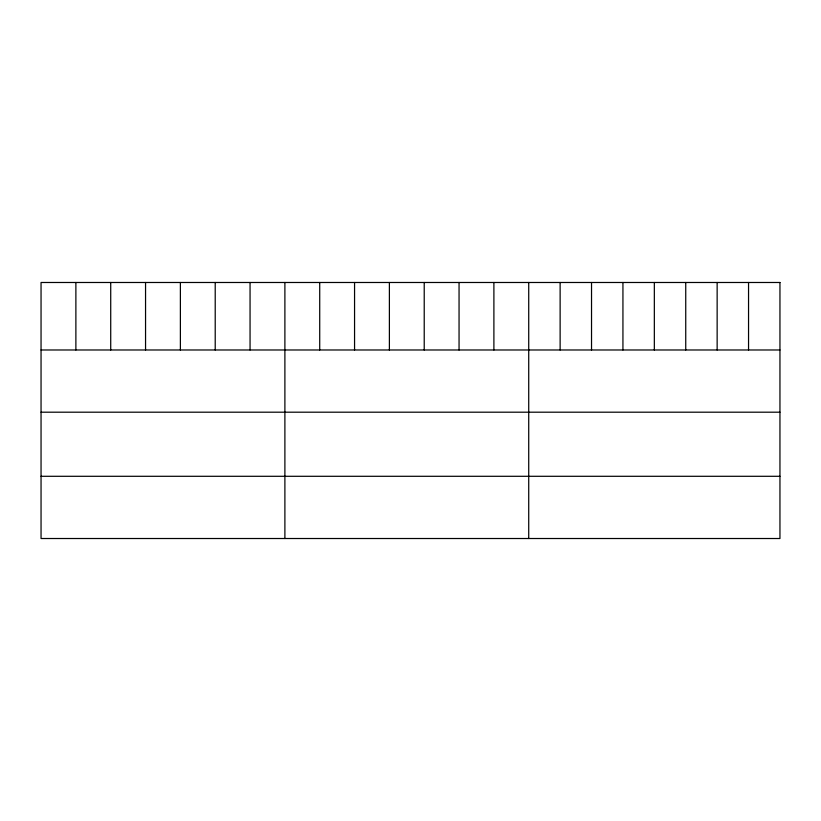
<?xml version="1.0" encoding="UTF-8"?>
<svg xmlns="http://www.w3.org/2000/svg" width="821" height="821" viewBox="0 0 821 821"><rect width="100%" height="100%" fill="white"/><g stroke="black" fill="none" stroke-linecap="round" stroke-linejoin="round"><path stroke-width="1.23" d="M41.05 349.982L779.95 349.982M41.05 412.193L779.95 412.193M41.05 476.293L779.95 476.293M748.547 282.486L748.547 349.982M717.144 282.486L717.144 349.982M685.74 282.486L685.74 349.982M654.337 282.486L654.337 349.982M622.934 282.486L622.934 349.982M591.531 282.486L591.531 349.982M560.127 282.486L560.127 349.982M528.724 282.486L528.724 538.514M493.893 282.486L493.893 349.982M459.052 282.486L459.052 349.982M424.221 282.486L424.221 349.982M389.39 282.486L389.39 349.982M354.559 282.486L354.559 349.982M319.718 282.486L319.718 349.982M284.887 282.486L284.887 538.514M250.056 282.486L250.056 349.982M215.215 282.486L215.215 349.982M180.384 282.486L180.384 349.982M145.553 282.486L145.553 349.982M110.722 282.486L110.722 349.982M75.881 282.486L75.881 349.982M779.95 282.486L41.05 282.486L41.05 538.514L779.95 538.514L779.95 282.486"/></g></svg>
